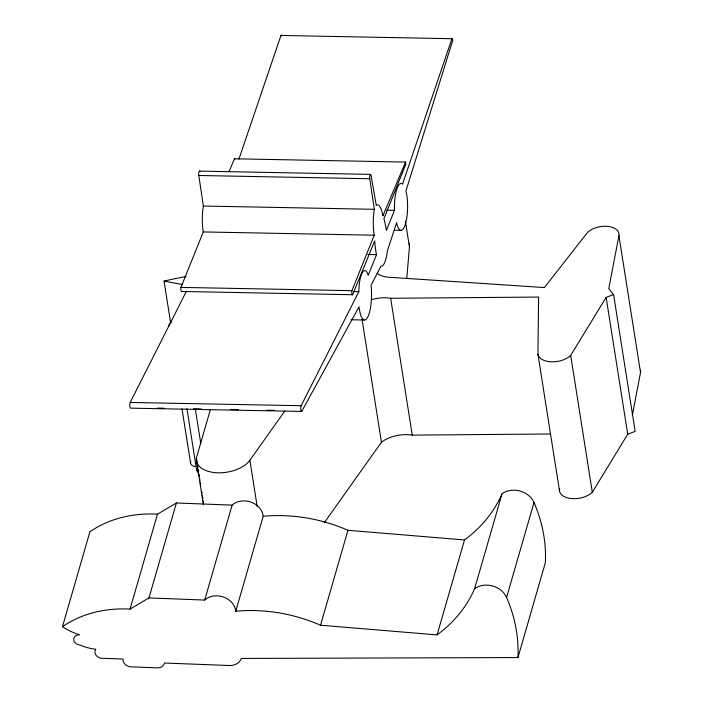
<?xml version="1.0" encoding="UTF-8"?>
<svg xmlns="http://www.w3.org/2000/svg" width="703" height="703" viewBox="0 0 703 703"><rect width="100%" height="100%" fill="white"/><g stroke="black" fill="none" stroke-linecap="round" stroke-linejoin="round"><path stroke-width="1.05" d="M377.133 273.195A20.325 11.547 -9 0 0 389.857 277.307L544.412 287.553L586.627 233.554A17.232 9.789 -9 0 1 606.812 226.304A17.232 9.789 -9 0 1 618.93 235.646L608.754 288.775L613.57 294.522L635.16 431.37L627.726 434.234L592.304 492.249A18.041 10.246 -9 0 1 573.103 498.673A18.041 10.246 -9 0 1 559.535 491.125L537.944 354.277L538.603 297.061L390.657 298.274A26.345 14.965 -9 0 0 371.421 299.689M559.535 491.125L559.562 488.972M406.747 278.573L409.454 246.973A27.329 15.528 -9 0 0 409.199 243.335M632.384 414.998L640.521 372.502A17.232 9.789 -9 0 0 640.53 370.2M62.47 626.716L89.905 531.776A106.302 86.944 16.1 0 1 157.472 514.165L176.391 502.979L232.131 505.123A17.76 14.517 16.1 0 1 251.041 502.135A17.76 14.517 16.1 0 1 263.186 516.274A144.335 118.042 16.1 0 1 347.95 530.29L464.507 539.957A156.505 127.999 16.1 0 0 502.047 493.778A19.728 16.134 16.1 0 1 534.008 502.487A180.671 147.762 16.1 0 1 545.37 562.611L517.944 657.56L241.314 658.439A13.383 10.949 16.1 0 1 229.38 665.521L164.484 663.034A7.803 6.38 16.1 0 1 157.358 667.85L130.828 666.831A7.584 6.204 16.1 0 1 123.043 659.054L103.859 658.316A7.012 5.729 16.1 0 1 96.478 655.75A7.012 5.729 16.1 0 1 95.784 649.238A42.593 34.834 16.1 0 1 80.16 645.038A6.151 5.026 16.1 0 1 73.727 639.686A6.151 5.026 16.1 0 1 79.404 634.8A57.936 47.382 16.1 0 1 62.47 626.716A106.302 86.944 16.1 0 1 130.037 609.114L148.966 597.928L204.696 600.063A17.76 14.517 16.1 0 1 223.607 597.084A17.76 14.517 16.1 0 1 235.751 611.215A144.335 118.042 16.1 0 1 320.524 625.231L437.073 634.897A156.505 127.999 16.1 0 0 474.613 588.727L502.047 493.778M130.037 609.114L157.472 514.165M148.966 597.928L176.391 502.979M210.434 409.366L196.418 457.873A28.225 16.037 -9 0 0 217.271 472.776A28.225 16.037 -9 0 0 249.881 460.228L284.847 411M204.696 600.063L232.131 505.123M235.751 611.215L263.186 516.274M320.524 625.231L347.95 530.29M437.073 634.897L464.507 539.957M517.944 657.56A180.671 147.762 16.1 0 0 506.582 597.427L534.008 502.487M238.941 159.106L280.963 35.449L451.932 38.718A1.661 0.448 -88.9 0 1 452.556 39.122A1.661 0.448 -88.9 0 1 452.407 41.442L405.912 191.031A22.645 6.134 -88.9 0 1 405.482 223.87A22.645 6.134 -88.9 0 1 396.606 222.719L387.415 250.69A23.058 6.248 -88.9 0 1 380.903 266.209L371.035 285.269A24.025 6.512 -88.9 0 1 367.555 317.501A24.025 6.512 -88.9 0 1 359.013 306.789L302.035 410.868A3.146 0.852 -88.9 0 1 300.866 410.104A3.146 0.852 -88.9 0 1 301.148 405.719L358.846 291.657A20.475 5.545 -88.9 0 1 362.291 272.676A20.475 5.545 -88.9 0 1 368.214 275.277L376.518 254.627A37.066 10.044 -88.9 0 1 374.699 240.909L352.642 294.742L181.664 291.464A2.707 0.729 -88.9 0 1 180.935 290.374A2.707 0.729 -88.9 0 1 180.961 287.395L203.272 231.937A24.157 6.547 -88.9 0 1 203.369 206.032L198.782 175.478A2.874 0.782 -88.9 0 1 198.984 171.848A2.874 0.782 -88.9 0 1 199.986 171.673M451.932 38.718L402.494 184.204A22.707 6.151 -88.9 0 0 394.462 210.346L386.36 230.487A48.041 13.014 -88.9 0 0 383.917 218.73L405.763 164.361L405.649 161.831L382.898 215.891A25.633 6.942 -88.9 0 0 376.246 205.241L371.087 175.451A2.874 0.782 -88.9 0 0 370.033 174.898A2.874 0.782 -88.9 0 0 369.752 178.747L374.339 209.309A24.157 6.547 -88.9 0 0 374.242 235.206L351.931 290.664A2.707 0.729 -88.9 0 0 351.904 293.652A2.707 0.729 -88.9 0 0 352.642 294.742M228.985 171.752L234.582 158.544L234.916 159.133M301.613 411.431L130.644 408.153A3.146 0.852 -88.9 0 1 129.8 406.106A3.146 0.852 -88.9 0 1 130.178 402.45L186.392 291.306M537.944 354.277A18.041 10.246 -9 0 0 551.512 361.825A18.041 10.246 -9 0 0 570.704 355.402L606.135 297.387L613.57 294.522M324.241 522.795L381.448 442.24A26.345 14.965 -9 0 1 412.248 435.131L550.335 433.988M234.389 158.79L405.367 162.068M199.441 171.11L370.411 174.388M198.782 175.478L369.752 178.747M203.369 206.032L374.339 209.309M386.791 210.206L394.462 210.346M394.278 230.224L400.851 230.347M203.272 231.937L374.242 235.206M367.748 254.46L376.518 254.627M180.961 287.395L351.931 290.664M353.363 291.552L358.846 291.657M351.061 319.751L364.207 320.006M130.178 402.45L301.148 405.719M157.375 408.1L163.948 408.223M193.536 408.786L201.207 408.935M230.804 409.506L238.475 409.647M266.964 410.192L274.636 410.341M618.93 235.646L640.521 372.502M606.135 297.387L627.726 434.234M570.704 355.402L592.304 492.249M405.367 221.111L409.454 246.973M390.657 298.274L412.248 435.131M362.071 319.399L381.448 442.24M249.881 460.228L257.193 506.555M195.381 409.287L200.821 443.769M196.594 458.954L197.271 463.259M197.613 465.421L197.947 467.574M198.29 469.727L198.633 471.889M198.975 474.042L199.309 476.195M199.652 478.348L199.995 480.509M200.329 482.662L200.671 484.815M201.691 491.283L202.033 493.436M202.376 495.589L202.886 498.822M203.22 500.975L203.562 503.137M196.594 461.643L203.395 504.745M186.884 408.355L196.576 469.771M186.058 276.551A227.57 129.282 -9 0 0 164.054 281.112L170.688 323.143M182.007 408.856L190.504 462.741M198 472.39A12.162 6.907 -9 0 1 196.559 468.804M195.083 466.59A8.867 5.035 -9 0 1 190.75 461.396M280.963 35.449A1.661 0.448 -88.9 0 1 281.578 35.844M168.913 325.884A8.867 5.035 -9 0 1 171.347 322.009M182.472 284.46A602.849 342.466 -9 0 1 164.054 281.112M474.613 588.727A19.728 16.134 16.1 0 1 506.582 597.427"/></g></svg>
